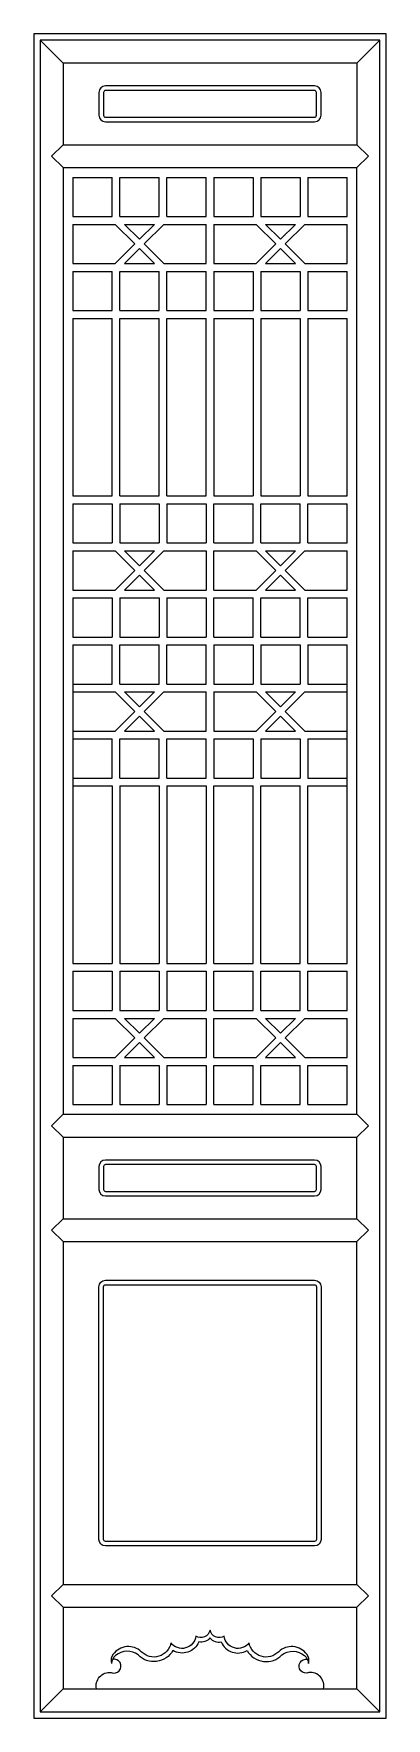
# Model space of a CAD drawing. Header units: metres. Extents: x 0 to 540, y 0 to 2580.
import ezdxf

# ---------------------------------------------------------------- set-up
doc = ezdxf.new("R2010")
doc.units = ezdxf.units.M
for name, color, linetype in [('3', 3, 'Continuous'), ('4', 4, 'Continuous'), ('7', 7, 'Continuous')]:
    doc.layers.add(name, color=color, linetype=linetype)

msp = doc.modelspace()

# ---------------------------------------------------------------- linework, layer by layer
at = {"layer": '3'}
for p, q in [((10, 2570), (45, 2535)), ((495, 2535), (530, 2570)), ((45, 2410), (27.5, 2392.5)), ((495, 2410), (512.5, 2392.5)), ((27.5, 2392.5), (45, 2375)), ((495, 2375), (512.5, 2392.5)), ((120, 2300), (120, 2360)), ((132, 2300), (132, 2360)), ((192, 2300), (192, 2360)), ((204, 2300), (204, 2360)), ((264, 2300), (264, 2360)), ((276, 2360), (276, 2300)), ((336, 2360), (336, 2300)), ((348, 2360), (348, 2300)), ((408, 2360), (408, 2300)), ((420, 2360), (420, 2300)), ((60, 2300), (120, 2300)), ((132, 2300), (192, 2300)), ((204, 2300), (264, 2300)), ((276, 2300), (336, 2300)), ((348, 2300), (408, 2300)), ((420, 2300), (480, 2300)), ((60, 2288), (124.93, 2288)), ((124.93, 2288), (154.93, 2258)), ((139.07, 2288), (184.93, 2288)), ((139.07, 2288), (162, 2265.07)), ((184.93, 2288), (162, 2265.07)), ((199.07, 2288), (169.07, 2258)), ((199.07, 2288), (264, 2288)), ((264, 2228), (264, 2288)), ((276, 2288), (340.93, 2288)), ((276, 2288), (276, 2228)), ((340.93, 2288), (370.93, 2258)), ((355.07, 2288), (400.93, 2288)), ((355.07, 2288), (378, 2265.07)), ((400.93, 2288), (378, 2265.07)), ((415.07, 2288), (385.07, 2258)), ((415.07, 2288), (480, 2288)), ((154.93, 2258), (124.93, 2228)), ((162, 2250.93), (139.07, 2228)), ((162, 2250.93), (184.93, 2228)), ((169.07, 2258), (199.07, 2228)), ((370.93, 2258), (340.93, 2228)), ((378, 2250.93), (355.07, 2228)), ((378, 2250.93), (400.93, 2228)), ((385.07, 2258), (415.07, 2228)), ((60, 2228), (124.93, 2228)), ((139.07, 2228), (184.93, 2228)), ((199.07, 2228), (264, 2228)), ((276, 2228), (340.93, 2228)), ((355.07, 2228), (400.93, 2228)), ((415.07, 2228), (480, 2228)), ((60, 2216), (120, 2216)), ((120, 2156), (120, 2216)), ((132, 2216), (192, 2216)), ((132, 2156), (132, 2216)), ((192, 2156), (192, 2216)), ((204, 2216), (264, 2216)), ((204, 2156), (204, 2216)), ((264, 2156), (264, 2216)), ((276, 2216), (336, 2216)), ((276, 2216), (276, 2156)), ((336, 2216), (336, 2156)), ((348, 2216), (348, 2156)), ((348, 2216), (408, 2216)), ((408, 2216), (408, 2156)), ((420, 2216), (480, 2216)), ((420, 2216), (420, 2156)), ((60, 2156), (120, 2156)), ((60, 2144), (120, 2144)), ((120, 1872), (120, 2144)), ((132, 2156), (192, 2156)), ((132, 1872), (132, 2144)), ((132, 2144), (192, 2144)), ((192, 1872), (192, 2144)), ((204, 2156), (264, 2156)), ((204, 1872), (204, 2144)), ((204, 2144), (264, 2144)), ((264, 1872), (264, 2144)), ((276, 2156), (336, 2156)), ((276, 2144), (276, 1872)), ((276, 2144), (336, 2144)), ((336, 2144), (336, 1872)), ((348, 2156), (408, 2156)), ((348, 2144), (348, 1872)), ((348, 2144), (408, 2144)), ((408, 2144), (408, 1872)), ((420, 2156), (480, 2156)), ((420, 2144), (420, 1872)), ((420, 2144), (480, 2144)), ((60, 1872), (120, 1872)), ((60, 1860), (120, 1860)), ((120, 1860), (120, 1800)), ((132, 1872), (192, 1872)), ((132, 1860), (192, 1860)), ((132, 1860), (132, 1800)), ((192, 1860), (192, 1800)), ((204, 1872), (264, 1872)), ((204, 1860), (264, 1860)), ((204, 1860), (204, 1800)), ((264, 1860), (264, 1800)), ((276, 1872), (336, 1872)), ((276, 1860), (336, 1860)), ((276, 1800), (276, 1860)), ((336, 1800), (336, 1860)), ((348, 1872), (408, 1872)), ((348, 1860), (408, 1860)), ((348, 1800), (348, 1860)), ((408, 1800), (408, 1860)), ((420, 1872), (480, 1872)), ((420, 1860), (480, 1860)), ((420, 1800), (420, 1860)), ((60, 1800), (120, 1800)), ((60, 1788), (124.93, 1788)), ((154.93, 1758), (124.93, 1788)), ((132, 1800), (192, 1800)), ((139.07, 1788), (184.93, 1788)), ((162, 1765.07), (139.07, 1788)), ((162, 1765.07), (184.93, 1788)), ((169.07, 1758), (199.07, 1788)), ((199.07, 1788), (264, 1788)), ((204, 1800), (264, 1800)), ((264, 1788), (264, 1728)), ((276, 1800), (336, 1800)), ((276, 1728), (276, 1788)), ((276, 1788), (340.93, 1788)), ((370.93, 1758), (340.93, 1788)), ((348, 1800), (408, 1800)), ((355.07, 1788), (400.93, 1788)), ((378, 1765.07), (355.07, 1788)), ((378, 1765.07), (400.93, 1788)), ((385.07, 1758), (415.07, 1788)), ((415.07, 1788), (480, 1788)), ((420, 1800), (480, 1800)), ((124.93, 1728), (154.93, 1758)), ((199.07, 1728), (169.07, 1758)), ((340.93, 1728), (370.93, 1758)), ((415.07, 1728), (385.07, 1758)), ((139.07, 1728), (162, 1750.93)), ((184.93, 1728), (162, 1750.93)), ((355.07, 1728), (378, 1750.93)), ((400.93, 1728), (378, 1750.93)), ((60, 1728), (124.93, 1728)), ((60, 1716), (120, 1716)), ((120, 1716), (120, 1656)), ((132, 1716), (132, 1656)), ((132, 1716), (192, 1716)), ((139.07, 1728), (184.93, 1728)), ((192, 1716), (192, 1656)), ((199.07, 1728), (264, 1728)), ((204, 1716), (264, 1716)), ((204, 1716), (204, 1656)), ((264, 1716), (264, 1656)), ((276, 1728), (340.93, 1728)), ((276, 1716), (336, 1716)), ((276, 1656), (276, 1716)), ((336, 1656), (336, 1716)), ((348, 1656), (348, 1716)), ((348, 1716), (408, 1716)), ((355.07, 1728), (400.93, 1728)), ((408, 1656), (408, 1716)), ((415.07, 1728), (480, 1728)), ((420, 1716), (480, 1716)), ((420, 1656), (420, 1716)), ((60, 1656), (120, 1656)), ((132, 1656), (192, 1656)), ((204, 1656), (264, 1656)), ((276, 1656), (336, 1656)), ((348, 1656), (408, 1656)), ((420, 1656), (480, 1656)), ((60, 1644), (120, 1644)), ((120, 1584), (120, 1644)), ((132, 1644), (192, 1644)), ((132, 1584), (132, 1644)), ((192, 1584), (192, 1644)), ((204, 1644), (264, 1644)), ((204, 1584), (204, 1644)), ((264, 1584), (264, 1644)), ((276, 1644), (336, 1644)), ((276, 1644), (276, 1584)), ((336, 1644), (336, 1584)), ((348, 1644), (408, 1644)), ((348, 1644), (348, 1584)), ((408, 1644), (408, 1584)), ((420, 1644), (480, 1644)), ((420, 1644), (420, 1584)), ((60, 1584), (120, 1584)), ((132, 1584), (192, 1584)), ((204, 1584), (264, 1584)), ((276, 1584), (336, 1584)), ((348, 1584), (408, 1584)), ((420, 1584), (480, 1584)), ((60, 1572), (124.93, 1572)), ((124.93, 1572), (154.93, 1542)), ((139.07, 1572), (184.93, 1572)), ((139.07, 1572), (162, 1549.07)), ((184.93, 1572), (162, 1549.07)), ((199.07, 1572), (169.07, 1542)), ((199.07, 1572), (264, 1572)), ((264, 1512), (264, 1572)), ((276, 1572), (276, 1512)), ((276, 1572), (340.93, 1572)), ((340.93, 1572), (370.93, 1542)), ((355.07, 1572), (378, 1549.07)), ((355.07, 1572), (400.93, 1572)), ((400.93, 1572), (378, 1549.07)), ((415.07, 1572), (385.07, 1542)), ((415.07, 1572), (480, 1572)), ((154.93, 1542), (124.93, 1512)), ((162, 1534.93), (139.07, 1512)), ((162, 1534.93), (184.93, 1512)), ((169.07, 1542), (199.07, 1512)), ((370.93, 1542), (340.93, 1512)), ((378, 1534.93), (355.07, 1512)), ((378, 1534.93), (400.93, 1512)), ((385.07, 1542), (415.07, 1512)), ((60, 1512), (124.93, 1512)), ((60, 1500), (120, 1500)), ((120, 1440), (120, 1500)), ((132, 1500), (192, 1500)), ((132, 1440), (132, 1500)), ((139.07, 1512), (184.93, 1512)), ((192, 1440), (192, 1500)), ((199.07, 1512), (264, 1512)), ((204, 1500), (264, 1500)), ((204, 1440), (204, 1500)), ((264, 1440), (264, 1500)), ((276, 1512), (340.93, 1512)), ((276, 1500), (336, 1500)), ((276, 1500), (276, 1440)), ((336, 1500), (336, 1440)), ((348, 1500), (348, 1440)), ((348, 1500), (408, 1500)), ((355.07, 1512), (400.93, 1512)), ((408, 1500), (408, 1440)), ((415.07, 1512), (480, 1512)), ((420, 1500), (480, 1500)), ((420, 1500), (420, 1440)), ((60, 1440), (120, 1440)), ((60, 1428), (120, 1428)), ((120, 1428), (120, 1156)), ((132, 1440), (192, 1440)), ((132, 1428), (132, 1156)), ((132, 1428), (192, 1428)), ((192, 1428), (192, 1156)), ((204, 1440), (264, 1440)), ((204, 1428), (264, 1428)), ((204, 1428), (204, 1156)), ((264, 1428), (264, 1156)), ((276, 1440), (336, 1440)), ((276, 1156), (276, 1428)), ((276, 1428), (336, 1428)), ((336, 1156), (336, 1428)), ((348, 1440), (408, 1440)), ((348, 1156), (348, 1428)), ((348, 1428), (408, 1428)), ((408, 1156), (408, 1428)), ((420, 1440), (480, 1440)), ((420, 1428), (480, 1428)), ((420, 1156), (420, 1428)), ((60, 1156), (120, 1156)), ((60, 1144), (120, 1144)), ((120, 1144), (120, 1084)), ((132, 1156), (192, 1156)), ((132, 1144), (132, 1084)), ((132, 1144), (192, 1144)), ((192, 1144), (192, 1084)), ((204, 1156), (264, 1156)), ((204, 1144), (264, 1144)), ((204, 1144), (204, 1084)), ((264, 1144), (264, 1084)), ((276, 1156), (336, 1156)), ((276, 1144), (336, 1144)), ((276, 1084), (276, 1144)), ((336, 1084), (336, 1144)), ((348, 1156), (408, 1156)), ((348, 1084), (348, 1144)), ((348, 1144), (408, 1144)), ((408, 1084), (408, 1144)), ((420, 1156), (480, 1156)), ((420, 1144), (480, 1144)), ((420, 1084), (420, 1144)), ((60, 1084), (120, 1084)), ((132, 1084), (192, 1084)), ((204, 1084), (264, 1084)), ((276, 1084), (336, 1084)), ((348, 1084), (408, 1084)), ((420, 1084), (480, 1084)), ((60, 1072), (124.93, 1072)), ((154.93, 1042), (124.93, 1072)), ((139.07, 1072), (184.93, 1072)), ((162, 1049.07), (139.07, 1072)), ((162, 1049.07), (184.93, 1072)), ((169.07, 1042), (199.07, 1072)), ((199.07, 1072), (264, 1072)), ((264, 1072), (264, 1012)), ((276, 1072), (340.93, 1072)), ((276, 1012), (276, 1072)), ((370.93, 1042), (340.93, 1072)), ((378, 1049.07), (355.07, 1072)), ((355.07, 1072), (400.93, 1072)), ((378, 1049.07), (400.93, 1072)), ((385.07, 1042), (415.07, 1072)), ((415.07, 1072), (480, 1072)), ((124.93, 1012), (154.93, 1042)), ((139.07, 1012), (162, 1034.93)), ((184.93, 1012), (162, 1034.93)), ((199.07, 1012), (169.07, 1042)), ((340.93, 1012), (370.93, 1042)), ((355.07, 1012), (378, 1034.93)), ((400.93, 1012), (378, 1034.93)), ((415.07, 1012), (385.07, 1042)), ((60, 1012), (124.93, 1012)), ((139.07, 1012), (184.93, 1012)), ((199.07, 1012), (264, 1012)), ((276, 1012), (340.93, 1012)), ((355.07, 1012), (400.93, 1012)), ((415.07, 1012), (480, 1012)), ((60, 1000), (120, 1000)), ((120, 1000), (120, 940)), ((132, 1000), (132, 940)), ((132, 1000), (192, 1000)), ((192, 1000), (192, 940)), ((204, 1000), (264, 1000)), ((204, 1000), (204, 940)), ((264, 1000), (264, 940)), ((276, 940), (276, 1000)), ((276, 1000), (336, 1000)), ((336, 940), (336, 1000)), ((348, 940), (348, 1000)), ((348, 1000), (408, 1000)), ((408, 940), (408, 1000)), ((420, 1000), (480, 1000)), ((420, 940), (420, 1000)), ((27.5, 907.5), (45, 925)), ((45, 890), (27.5, 907.5)), ((495, 925), (512.5, 907.5)), ((495, 890), (512.5, 907.5)), ((27.5, 747.5), (45, 765)), ((495, 765), (512.5, 747.5)), ((45, 730), (27.5, 747.5)), ((495, 730), (512.5, 747.5)), ((27.5, 187.5), (45, 205)), ((45, 170), (27.5, 187.5)), ((495, 205), (512.5, 187.5)), ((495, 170), (512.5, 187.5)), ((10, 10), (45, 45)), ((495, 45), (530, 10))]:
    msp.add_line(p, q, dxfattribs=at)
msp.add_lwpolyline([(10, 10), (530, 10), (530, 2570), (10, 2570)], close=True, dxfattribs=at)
for points in [[(110, 2445), (430, 2445, 0.41), (440, 2455), (440, 2490, 0.41), (430, 2500), (110, 2500, 0.41), (100, 2490), (100, 2455, 0.41)], [(110, 2452), (430, 2452, 0.41), (433, 2455), (433, 2490, 0.41), (430, 2493), (110, 2493, 0.41), (107, 2490), (107, 2455, 0.41)], [(110, 800), (430, 800, 0.41), (440, 810), (440, 845, 0.41), (430, 855), (110, 855, 0.41), (100, 845), (100, 810, 0.41)], [(110, 807), (430, 807, 0.41), (433, 810), (433, 845, 0.41), (430, 848), (110, 848, 0.41), (107, 845), (107, 810, 0.41)], [(110, 671), (430, 671, -0.41), (440, 661), (440, 274, -0.41), (430, 264), (110, 264, -0.41), (100, 274), (100, 661, -0.41)], [(110, 664), (430, 664, -0.41), (433, 661), (433, 274, -0.41), (430, 271), (110, 271, -0.41), (107, 274), (107, 661, -0.41)]]:
    msp.add_lwpolyline(points, format="xyb", close=True, dxfattribs=at)
for points in [[(420.76, 84.05, 0.25), (418.27, 98.08, 0.45), (375.16, 102, -0.61), (329.78, 115.67, -0.69), (291.86, 125.94, -0.52), (270, 135, -0.52), (248.14, 125.94, -0.69), (210.22, 115.67, -0.61), (164.84, 102, 0.45), (121.73, 98.08, 0.25), (119.24, 84.05)], [(269.99, 123.11, -0.27), (252.92, 116.87, -0.45), (213.23, 103.77, -0.5), (159.96, 96.98, 0.35), (125.38, 96.25, 0.22), (119.24, 84.05)], [(269.99, 123.11, 0.27), (287.06, 116.87, 0.45), (326.76, 103.77, 0.5), (380.03, 96.98, -0.35), (414.6, 96.25, -0.22), (420.74, 84.05)], [(96.24, 45, -0.52), (118.63, 70.19, 1.37), (120.79, 90.42, 1.37)], [(443.76, 45, 0.52), (421.37, 70.19, -1.38), (419.42, 90.37, -0.87)]]:
    msp.add_lwpolyline(points, format="xyb", dxfattribs=at)
at = {"layer": '4'}
msp.add_lwpolyline([(0, 0), (540, 0), (540, 2580), (0, 2580)], close=True, dxfattribs=at)
at = {"layer": '7'}
for p, q in [((495, 2535), (45, 2535)), ((45, 2535), (45, 2410)), ((495, 2535), (495, 2410)), ((45, 2410), (495, 2410)), ((45, 2375), (45, 925)), ((45, 2375), (495, 2375)), ((495, 925), (495, 2375)), ((60, 2360), (60, 2300)), ((60, 2360), (120, 2360)), ((132, 2360), (192, 2360)), ((204, 2360), (264, 2360)), ((276, 2360), (336, 2360)), ((348, 2360), (408, 2360)), ((420, 2360), (480, 2360)), ((480, 2300), (480, 2360)), ((60, 2288), (60, 2228)), ((480, 2228), (480, 2288)), ((60, 2216), (60, 2156)), ((480, 2156), (480, 2216)), ((60, 2144), (60, 1872)), ((480, 1872), (480, 2144)), ((60, 1860), (60, 1800)), ((480, 1800), (480, 1860)), ((60, 1788), (60, 1728)), ((480, 1728), (480, 1788)), ((60, 1716), (60, 1656)), ((480, 1656), (480, 1716)), ((60, 1644), (60, 1156)), ((480, 1156), (480, 1644)), ((60, 1144), (60, 1084)), ((480, 1084), (480, 1144)), ((60, 1072), (60, 1012)), ((480, 1012), (480, 1072)), ((60, 1000), (60, 940)), ((480, 940), (480, 1000)), ((60, 940), (120, 940)), ((132, 940), (192, 940)), ((204, 940), (264, 940)), ((276, 940), (336, 940)), ((348, 940), (408, 940)), ((420, 940), (480, 940)), ((45, 925), (495, 925)), ((45, 890), (495, 890)), ((45, 890), (45, 765)), ((495, 765), (495, 890)), ((45, 765), (495, 765)), ((45, 730), (45, 205)), ((45, 730), (495, 730)), ((495, 205), (495, 730)), ((45, 205), (495, 205)), ((45, 170), (495, 170)), ((45, 170), (45, 45)), ((495, 45), (495, 170)), ((45, 45), (495, 45))]:
    msp.add_line(p, q, dxfattribs=at)

doc.saveas('drawing.dxf')
